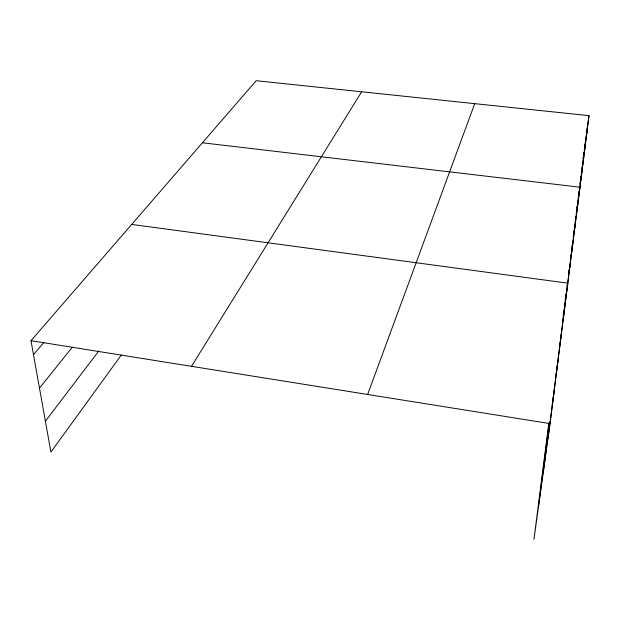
<?xml version="1.0" encoding="UTF-8"?>
<svg xmlns="http://www.w3.org/2000/svg" width="620" height="620" viewBox="0 0 620 620"><rect width="100%" height="100%" fill="white"/><g stroke="black" fill="none" stroke-linecap="round" stroke-linejoin="round"><path stroke-width="0.93" d="M548.034 438.239L550.064 422.22M550.304 420.329L554.381 388.135M554.621 386.237L562.456 324.322M562.697 322.454L568.672 275.272M573.732 235.298L568.796 274.311L570.571 261.446M576.15 216.194L573.849 234.376L575.554 222.022M587.52 126.418L576.275 215.241L577.817 204.088M548.878 422.755L533.96 539.292L550.072 423.623L589 115.653L256.176 80.709L31 340.682L50.918 452.058L121.28 355.066M538.4 507.416L549.126 423.382M543.182 473.091L549.739 421.515M563.216 315.549L563.448 313.666M565.115 300.576L565.355 298.731M565.704 295.965L565.936 294.12M566.99 285.82L567.23 283.976M568.796 271.637L569.036 269.739M570.718 256.541L570.958 254.665M571.314 251.852L571.547 249.976M571.911 247.163L572.144 245.287M573.213 236.91L573.446 235.05M573.802 232.252L574.043 230.392M576.282 212.745L576.523 210.893M576.879 208.103L577.111 206.243M578.173 197.873L578.413 196.013M578.77 193.215L579.01 191.34M579.367 188.534L579.599 186.659M579.956 183.853L580.32 181.048M580.677 178.211L580.917 176.32M581.281 173.476L581.521 171.585M581.878 168.741L582.126 166.85M582.475 164.099L582.699 162.3M583.157 158.697L583.389 156.899M583.73 154.202L583.962 152.396L583.707 154.256M582.428 163.548L582.684 161.696M583.064 158.906L583.319 157.046M584.342 149.614L584.722 146.832M584.978 144.979L585.357 142.189M585.613 140.337L585.993 137.555M586.249 135.695L589 115.653M585.877 139.438L587.38 128.464M584.141 153.156L585.675 141.972M582.304 167.617L583.87 156.217M580.366 182.9L581.971 171.267M575.05 222.844L575.314 220.945M575.709 218.085L575.964 216.186M576.228 214.28L576.623 211.428M576.887 209.529L579.956 187.201L202.407 142.778M571.4 253.712L573.144 241.103M563.239 316.355L563.503 314.441M563.898 311.581L564.293 308.721M564.557 306.807L567.827 283.17L131.696 224.424M562.929 320.594L564.789 307.171M559.628 346.696L561.526 332.979M556.062 374.829L558.008 360.817M552.211 405.248L554.202 390.933M367.637 394.467L474.726 103.656M191.51 366.327L361.654 91.783M45.4 421.213L98.743 351.067M39.486 388.135L72.308 347.161M33.503 354.679L44.012 342.263M31 340.682L550.072 423.623M574.632 225.742L574.399 227.602L574.655 225.696"/></g></svg>
